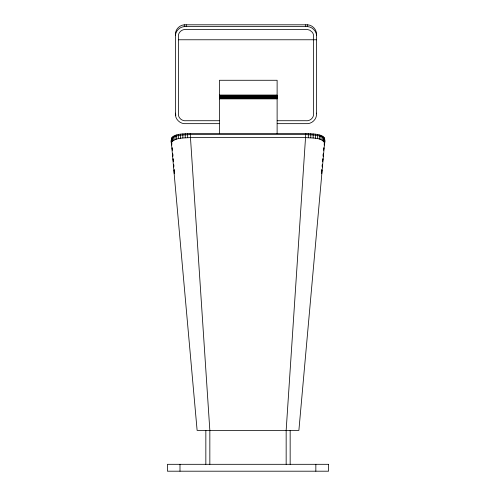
<?xml version="1.0" encoding="UTF-8"?>
<svg xmlns="http://www.w3.org/2000/svg" width="496" height="496" viewBox="0 0 496 496"><rect width="100%" height="100%" fill="white"/><g stroke="black" fill="none" stroke-linecap="round" stroke-linejoin="round"><path stroke-width="0.74" d="M322.171 165.974L322.307 164.461M322.642 160.679L322.778 159.173M323.113 155.391L323.249 153.878M323.659 149.339L323.795 147.827M324.13 144.045C328.526 132.618 312.158 134.317 305.803 133.498L190.197 133.498C183.892 134.261 169.322 132.575 171.399 142.848L197.117 430.392L298.883 430.392L324.601 142.848L324.601 138.756M322.171 166.997L322.369 164.728M322.642 161.708L322.915 158.683M323.113 156.414L323.386 153.388M323.659 150.362L323.857 148.093M324.13 145.074C328.526 133.641 312.158 135.34 305.803 134.521L190.197 134.521C183.842 135.34 167.474 133.641 171.87 145.074M175.423 35.315C175.776 30.783 179.763 26.933 184.27 26.61L307.687 26.61C312.195 26.933 316.181 30.783 316.535 35.315M316.473 113.795L316.535 113.144M171.399 142.848L171.498 138.074M321.681 170.655L321.898 170.023L321.681 173.73L321.681 169.632M171.498 142.166C176.142 137.361 184.01 138.111 190.197 137.59L305.803 137.59C311.823 138.31 321.067 137.008 324.601 142.848M277.202 123.659L307.687 123.659C312.195 123.337 316.181 119.486 316.535 114.954L316.535 33.505C316.181 28.979 312.195 25.122 307.687 24.8L184.27 24.8C179.763 25.122 175.776 28.979 175.423 33.505L175.423 114.954C175.776 119.486 179.763 123.337 184.27 123.659L219.381 123.659M178.411 39.767L316.535 39.767M219.455 95.164L277.121 95.164M219.455 95.257L277.121 95.257M219.455 95.406L277.121 95.406M219.455 95.604L277.121 95.604M219.455 95.846L277.121 95.846M219.455 96.131L277.121 96.131M219.455 96.453L277.121 96.453M219.455 96.807L277.121 96.807M219.455 97.185L277.121 97.185M219.455 97.588L277.121 97.588M219.455 98.01L277.121 98.01M219.455 98.431L277.121 98.431M219.455 98.859L277.121 98.859M219.381 120.72L186.236 120.72C183.762 121.074 181.164 120.007 179.67 117.998A7.118 6.876 0 0 1 178.436 115.115L178.436 35.154A7.118 6.876 0 0 1 179.67 32.271C181.164 30.262 183.762 29.196 186.236 29.543L307.551 29.543L309.87 30.237L312.288 32.271A7.118 6.876 0 0 1 313.522 35.154L313.522 115.115A7.118 6.876 0 0 1 312.288 117.998C310.794 120.007 308.196 121.074 305.722 120.72L277.202 120.72M174.319 170.655L174.102 170.023L174.319 173.73L174.319 169.632M175.857 115.258L175.423 113.144M171.399 138.756L171.87 144.045M172.205 147.827L172.341 149.339M172.751 153.878L172.887 155.391M173.222 159.173L173.358 160.679M173.693 164.461L173.829 165.974M172.143 148.093L172.341 150.362M172.614 153.388L172.887 156.414M173.085 158.683L173.358 161.708M173.631 164.728L173.829 166.997M324.502 138.074L324.502 142.166M324.074 137.398L324.074 141.496M323.324 136.747L323.324 140.845M322.264 136.133L322.264 140.232M320.918 135.563L320.918 139.655M319.3 135.042L319.3 139.14M317.446 134.59L317.446 138.682M315.84 464.312L315.84 471.2M315.382 134.205L315.382 138.297M313.15 133.901L313.15 137.993M310.781 133.678L310.781 137.77M308.32 133.542L308.32 137.64M307.687 24.8L307.687 26.61M305.803 133.498L286.161 430.392L286.161 464.312M305.722 24.8L305.722 26.61M290.16 430.392L290.16 464.312M277.121 133.647L277.121 80.278L219.455 80.278L219.455 133.647M209.839 464.312L209.839 430.392L190.197 133.498M205.84 430.392L205.84 464.312M187.68 133.542L187.68 137.64M186.236 24.8L186.236 26.61M185.219 133.678L185.219 137.77M184.27 24.8L184.27 26.61M182.85 133.901L182.85 137.993M180.618 134.205L180.618 138.297M179.992 464.312L179.992 471.2M178.554 134.59L178.554 138.682M176.7 135.042L176.7 139.14M175.082 135.563L175.082 139.655M173.736 136.133L173.736 140.232M172.676 136.747L172.676 140.845M171.926 137.398L171.926 141.496M328.563 464.312L167.437 464.312L167.437 471.2L328.563 471.2L328.563 464.312"/></g></svg>
